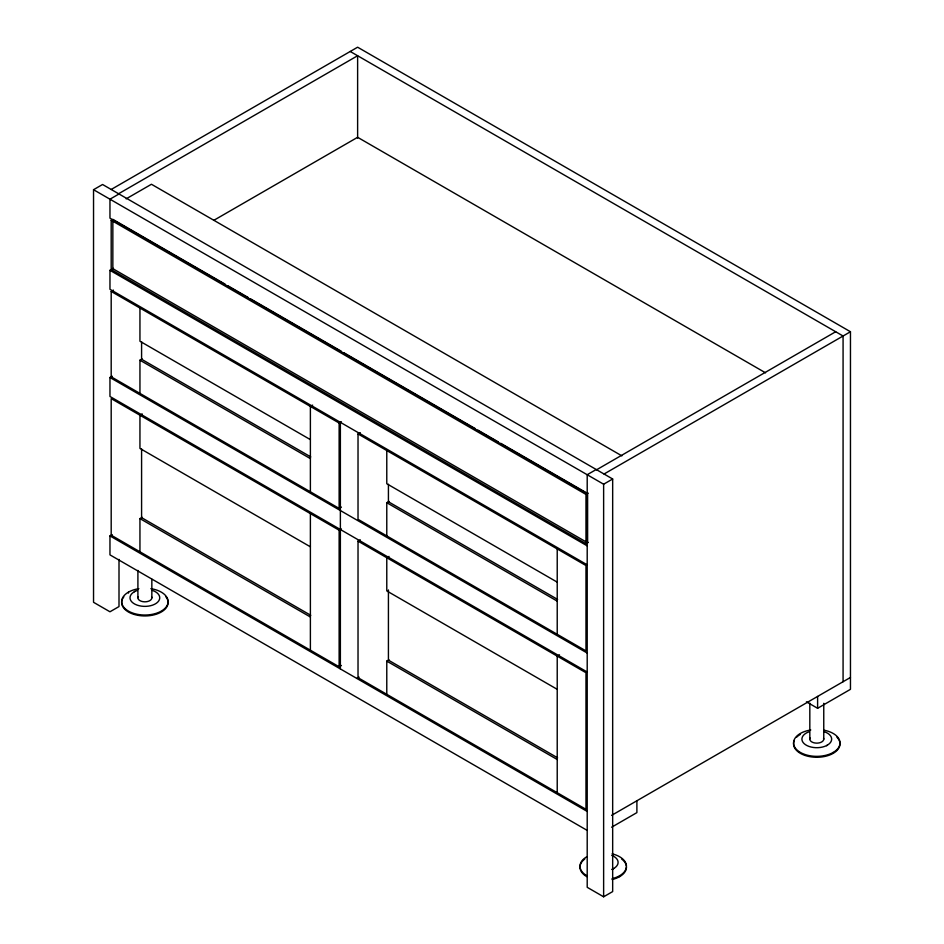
<?xml version="1.0" encoding="UTF-8"?>
<svg xmlns="http://www.w3.org/2000/svg" width="944" height="944" viewBox="0 0 944 944"><rect width="100%" height="100%" fill="white"/><g stroke="black" fill="none" stroke-linecap="round" stroke-linejoin="round"><path stroke-width="1.42" d="M134.367 591.723L135.027 591.227M613.069 868.987L613.73 868.492M826.637 745.689L827.298 745.182M119.003 559.414L119.003 606.567L109.964 611.783L93.539 602.296L93.539 189.709L102.566 184.493L612.668 478.997L612.668 891.584L603.629 896.8L587.203 887.313L587.203 474.726L596.242 469.51M111.191 189.473L357.623 47.2L850.461 331.745L850.461 689.321L817.61 708.295L806.412 701.829M118.59 193.744L357.623 55.731L357.623 138.119M119.003 193.98L109.964 199.196L109.964 218.158L587.203 493.688M126.166 198.842L151.441 184.257L621.86 455.846M587.203 564.831L109.964 289.301L109.964 270.326L113.481 268.332M213.946 220.259L357.623 137.305L765.56 372.833M341.398 507.093L339.132 508.403L111.191 376.798L111.191 291.436L113.457 290.127M587.203 672.01L109.964 396.48L109.964 377.506L112.218 376.208M139.948 393.4L139.948 360.195L142.202 358.897M142.202 413.909L139.948 415.207L139.948 448.412L310.387 546.812M312.641 405.129L310.387 406.439L310.387 491.8M587.203 830.401L109.964 554.871L109.964 535.909L112.218 534.599M139.948 551.792L139.948 518.598L142.202 517.288M111.191 291.436L339.132 423.03L341.398 421.732M358.024 433.945L585.976 565.539L585.976 650.9L358.024 519.306L358.024 433.945L360.289 432.635M341.398 665.485L339.132 666.794L111.191 535.189L111.191 398.616L339.132 530.209L341.398 528.911M386.78 535.897L386.78 502.704L389.034 501.406M358.024 541.124L585.976 672.718L585.976 809.303L358.024 677.698L358.024 541.124L360.289 539.815M389.034 556.417L386.78 557.715L386.78 590.92L557.22 689.321M596.643 469.746L835.676 331.745M604.042 474.018L850.461 331.745M585.941 494.385L588.206 493.087M93.539 189.709L603.629 484.213L612.668 478.997M585.941 543.709L588.206 542.411M356.797 678.417L359.05 677.108M386.78 694.3L386.78 661.107L389.034 659.797M559.485 654.817L557.22 656.127L557.22 792.7M611.629 815.356L850.461 677.462M611.629 827.215L636.893 812.619L636.893 800.772M350.224 51.472L843.075 336.005L843.075 681.733M112.843 219.35L225.156 284.191M227.705 285.666L248.119 297.454M250.679 298.929L341.291 351.239M343.84 352.714L475.304 428.611M477.853 430.086L498.279 441.875M500.827 443.35L586.342 492.721M111.191 220.259L585.976 494.408L585.976 543.72L111.191 269.583L111.191 220.294M586.342 542.045L112.843 268.674L112.843 220.802M109.964 270.326L587.203 545.856M310.387 439.633L139.948 341.232L139.948 308.027M557.22 582.141L386.78 483.741L386.78 450.536M310.753 456.92L141.588 359.251L141.588 341.74M557.597 599.428L388.421 501.76L388.421 484.248M139.948 360.195L310.387 458.607M386.78 502.704L557.22 601.116M109.964 377.506L587.203 653.036M310.753 615.311L141.588 517.642L141.588 448.919M557.597 757.82L388.421 660.151L388.421 589.965M139.948 518.598L310.387 616.998M386.78 661.107L557.22 759.507M109.964 535.909L587.203 811.439M833.21 752.427L833.21 753.347M823.758 703.304L823.758 739.211M817.61 696.436L817.61 708.295M809.822 703.115L809.822 739.022M619.653 875.725L619.653 876.646M603.629 484.213L603.629 896.8M587.616 493.452L587.616 542.776M557.22 548.948L557.22 634.309M340.371 422.322L340.371 668.93M339.132 423.03L339.132 508.403M339.132 530.209L339.132 666.794M310.387 513.619L310.387 650.192M151.842 579.215L151.842 597.894M137.907 570.412L137.907 597.694M128.443 592.136L128.443 593.056M823.557 738.173A6.974 4.024 0 0 1 820.891 742.362A6.974 4.024 0 0 1 813.162 742.55L811.746 741.89A6.974 4.024 0 0 1 810.094 737.984M824.254 730.243A23.234 13.417 0 0 1 835.216 751.105A23.234 13.417 0 0 1 797.468 750.397A23.234 13.417 0 0 1 810.778 729.983M836.903 737.158A23.234 13.417 0 0 1 819.817 757.159A23.234 13.417 0 0 1 794.341 740.391M796.665 737.158A23.234 13.417 0 0 1 800.359 734.373M824.218 731.683A14.868 8.579 0 0 1 828.171 744.639A14.868 8.579 0 0 1 805.397 744.639A14.868 8.579 0 0 1 809.35 731.683M151.642 596.844A6.974 4.024 0 0 1 148.987 601.045A6.974 4.024 0 0 1 141.246 601.234L139.83 600.573A6.974 4.024 0 0 1 138.19 596.655M150.887 588.667A23.234 13.417 0 0 1 163.902 609.317A23.234 13.417 0 0 1 125.847 609.317A23.234 13.417 0 0 1 138.862 588.667M165.932 596.868A23.234 13.417 0 0 1 147.901 615.83A23.234 13.417 0 0 1 122 600.207M122.437 599.062A23.234 13.417 0 0 1 123.817 596.868M152.303 590.366A14.868 8.579 0 0 1 156.267 603.31A14.868 8.579 0 0 1 133.482 603.31A14.868 8.579 0 0 1 137.446 590.366M612.113 853.848A23.234 13.417 0 0 1 626.45 866.25A23.234 13.417 0 0 1 612.113 878.64M586.79 875.725A23.234 13.417 0 0 1 586.79 856.763M626.45 867.158A23.234 13.417 0 0 1 612.113 879.548M586.79 876.646A23.234 13.417 0 0 1 579.982 867.158M580.076 865.99A23.234 13.417 0 0 1 584.784 858.993M621.648 858.993A23.234 13.417 0 0 1 626.368 865.99M611.747 855.382A14.868 8.579 0 0 1 611.747 869.448"/></g></svg>
